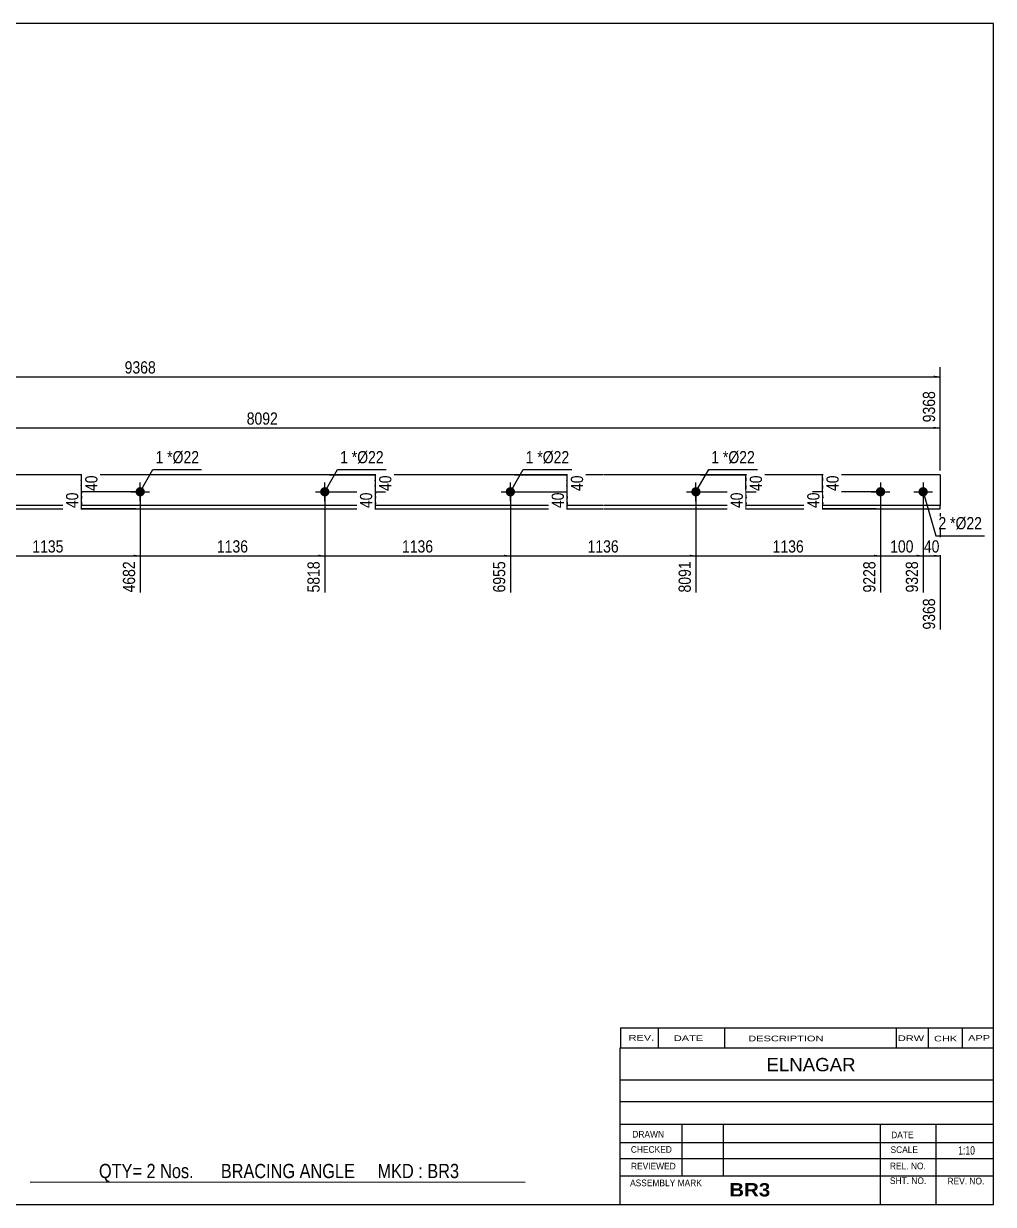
# Model space of a CAD drawing. Header units: millimetres. Extents: x 2 to 405, y 5 to 282.
# Drawn here: x 177.3 to 405, y 5 to 282 of the extents above; entities that cross this region are included whole.
import ezdxf

# ---------------------------------------------------------------- set-up
doc = ezdxf.new("R2010")
doc.units = ezdxf.units.MM
doc.styles.add('Arial', font='ARIAL.TTF', dxfattribs={"height": 0.2})
doc.styles.add('Arial Bold', font='ARIALBD.TTF', dxfattribs={"height": 0.2})
doc.styles.add('Arial Narrow', font='ARIALN.TTF', dxfattribs={"height": 0.2})

# ---------------------------------------------------------------- blocks, each defined once
blk = doc.blocks.new('Unknown-629093424-2029')
at = {"color": 5, "linetype": 'Continuous'}
for p, q in [((405, 282), (5, 282)), ((5, 282), (5, 5)), ((405, 5), (405, 282)), ((5, 5), (405, 5))]:
    blk.add_line(p, q, dxfattribs=at)
at = {"color": 174, "linetype": 'Continuous', "style": 'Arial'}
blk.add_text('Tekla structures', height=1.9102, rotation=90, dxfattribs=at).set_placement((4.5, 5.5))
blk = doc.blocks.new('Bolt-629093424-1280 - 1228')
at = {"linetype": 'Continuous'}
blk.add_hatch(color=3, dxfattribs=at).paths.add_polyline_path([(290.51, 172.17, -1), (292.71, 172.17, -1)])
at = {"color": 3, "linetype": 'Continuous'}
for p, q in [((289.41, 172.17), (293.81, 172.17)), ((291.61, 169.97), (291.61, 174.37))]:
    blk.add_line(p, q, dxfattribs=at)
blk = doc.blocks.new('Bolt-629093424-1279 - 1228')
at = {"linetype": 'Continuous'}
blk.add_hatch(color=3, dxfattribs=at).paths.add_polyline_path([(334.07, 172.17, -1), (336.27, 172.17, -1)])
at = {"color": 3, "linetype": 'Continuous'}
for p, q in [((332.97, 172.17), (337.37, 172.17)), ((335.17, 169.97), (335.17, 174.37))]:
    blk.add_line(p, q, dxfattribs=at)
blk = doc.blocks.new('Part-629093424-1275 - 1228')
at = {"color": 2, "linetype": 'Continuous'}
for p, q in [((52.42, 176.17), (16.92, 176.17)), ((16.92, 176.17), (16.92, 168.97)), ((95.98, 176.17), (52.52, 176.17)), ((139.55, 176.17), (96.08, 176.17)), ((183.11, 176.17), (139.65, 176.17)), ((226.21, 176.17), (183.21, 176.17)), ((269.78, 176.17), (226.31, 176.17)), ((313.34, 176.17), (269.88, 176.17)), ((356.9, 176.17), (313.44, 176.17)), ((392.5, 176.17), (357, 176.17)), ((392.5, 176.17), (392.5, 168.97)), ((16.92, 168.97), (16.92, 168.17)), ((52.42, 168.97), (16.92, 168.97)), ((16.92, 168.17), (52.42, 168.17)), ((95.98, 168.97), (52.52, 168.97)), ((52.52, 168.17), (95.98, 168.17)), ((139.55, 168.97), (96.08, 168.97)), ((96.08, 168.17), (139.55, 168.17)), ((183.11, 168.97), (139.65, 168.97)), ((139.65, 168.17), (183.11, 168.17)), ((226.21, 168.97), (183.21, 168.97)), ((183.21, 168.17), (226.21, 168.17)), ((269.78, 168.97), (226.31, 168.97)), ((226.31, 168.17), (269.78, 168.17)), ((313.34, 168.97), (269.88, 168.97)), ((269.88, 168.17), (313.34, 168.17)), ((356.9, 168.97), (313.44, 168.97)), ((313.44, 168.17), (356.9, 168.17)), ((392.5, 168.97), (357, 168.97)), ((357, 168.17), (392.5, 168.17)), ((392.5, 168.17), (392.5, 168.97))]:
    blk.add_line(p, q, dxfattribs=at)
blk = doc.blocks.new('Bolt-629093424-1276 - 1228')
at = {"linetype": 'Continuous'}
for points in [[(378.5, 173.27, -1), (378.5, 171.07, -1)], [(388.5, 173.27, -1), (388.5, 171.07, -1)]]:
    blk.add_hatch(color=3, dxfattribs=at).paths.add_polyline_path(points)
at = {"color": 3, "linetype": 'Continuous'}
for p, q in [((376.3, 172.17), (380.7, 172.17)), ((378.5, 174.37), (378.5, 169.97)), ((386.3, 172.17), (390.7, 172.17)), ((388.5, 174.37), (388.5, 169.97))]:
    blk.add_line(p, q, dxfattribs=at)
blk = doc.blocks.new('Bolt-629093424-1278 - 1228')
at = {"linetype": 'Continuous'}
blk.add_hatch(color=3, dxfattribs=at).paths.add_polyline_path([(204.71, 173.27, -1), (204.71, 171.07, -1)])
at = {"color": 3, "linetype": 'Continuous'}
for p, q in [((202.51, 172.17), (206.91, 172.17)), ((204.71, 169.97), (204.71, 174.37))]:
    blk.add_line(p, q, dxfattribs=at)
blk = doc.blocks.new('Bolt-629093424-1281 - 1228')
at = {"linetype": 'Continuous'}
blk.add_hatch(color=3, dxfattribs=at).paths.add_polyline_path([(246.94, 172.17, -1), (249.14, 172.17, -1)])
at = {"color": 3, "linetype": 'Continuous'}
for p, q in [((245.84, 172.17), (250.24, 172.17)), ((248.04, 169.97), (248.04, 174.37))]:
    blk.add_line(p, q, dxfattribs=at)
blk = doc.blocks.new('StraightDimension-629093424-1340 - 1228')
at = {"linetype": 'Continuous'}
for points in [[(259.67, 174.67), (259.92, 176.17), (260.17, 174.67)], [(260.17, 173.67), (259.92, 172.17), (259.67, 173.67)]]:
    blk.add_hatch(color=7, dxfattribs=at).paths.add_polyline_path(points)
at = {"color": 7, "linetype": 'Continuous'}
for p, q in [((249.04, 176.17), (262.17, 176.17)), ((259.92, 172.17), (259.92, 176.17)), ((249.04, 172.17), (262.17, 172.17))]:
    blk.add_line(p, q, dxfattribs=at)
at = {"color": 0}
blk.add_wipeout([(264.27, 176.6), (260.07, 176.6), (260.07, 171.74), (264.27, 171.74)], dxfattribs=at)
at = {"color": 3, "style": 'Arial Narrow'}
blk.add_text('40', height=2.863, rotation=90.0002, dxfattribs=at).set_placement((263.67, 172.34))
blk = doc.blocks.new('StraightDimension-629093424-1349 - 1228')
at = {"linetype": 'Continuous'}
for points in [[(304.67, 170.67), (304.92, 172.17), (305.17, 170.67)], [(305.17, 169.67), (304.92, 168.17), (304.67, 169.67)]]:
    blk.add_hatch(color=7, dxfattribs=at).paths.add_polyline_path(points)
at = {"color": 7, "linetype": 'Continuous'}
for p, q in [((292.61, 172.17), (307.32, 172.17)), ((304.92, 168.17), (304.92, 172.17)), ((292.61, 168.17), (307.32, 168.17))]:
    blk.add_line(p, q, dxfattribs=at)
at = {"color": 0}
blk.add_wipeout([(304.77, 172.6), (300.57, 172.6), (300.57, 167.74), (304.77, 167.74)], dxfattribs=at)
at = {"color": 3, "style": 'Arial Narrow'}
blk.add_text('40', height=2.863, rotation=90.0002, dxfattribs=at).set_placement((304.17, 168.34))
blk = doc.blocks.new('StraightDimension-629093424-1348 - 1228')
at = {"linetype": 'Continuous'}
for points in [[(304.67, 174.67), (304.92, 176.17), (305.17, 174.67)], [(305.17, 173.67), (304.92, 172.17), (304.67, 173.67)]]:
    blk.add_hatch(color=7, dxfattribs=at).paths.add_polyline_path(points)
at = {"color": 7, "linetype": 'Continuous'}
for p, q in [((292.61, 176.17), (307.17, 176.17)), ((304.92, 172.17), (304.92, 176.17)), ((292.61, 172.17), (307.17, 172.17))]:
    blk.add_line(p, q, dxfattribs=at)
at = {"color": 0}
blk.add_wipeout([(309.27, 176.6), (305.07, 176.6), (305.07, 171.74), (309.27, 171.74)], dxfattribs=at)
at = {"color": 3, "style": 'Arial Narrow'}
blk.add_text('40', height=2.863, rotation=90.0002, dxfattribs=at).set_placement((308.67, 172.34))
blk = doc.blocks.new('StraightDimension-629093424-1365 - 1228')
at = {"linetype": 'Continuous'}
for points in [[(364.67, 170.67), (364.92, 172.17), (365.17, 170.67)], [(365.17, 169.67), (364.92, 168.17), (364.67, 169.67)]]:
    blk.add_hatch(color=7, dxfattribs=at).paths.add_polyline_path(points)
at = {"color": 7, "linetype": 'Continuous'}
for p, q in [((377.5, 172.17), (362.67, 172.17)), ((364.92, 168.17), (364.92, 172.17)), ((377.5, 168.17), (362.67, 168.17))]:
    blk.add_line(p, q, dxfattribs=at)
at = {"color": 0}
blk.add_wipeout([(364.77, 172.6), (360.57, 172.6), (360.57, 167.74), (364.77, 167.74)], dxfattribs=at)
at = {"color": 3, "style": 'Arial Narrow'}
blk.add_text('40', height=2.863, rotation=90.0002, dxfattribs=at).set_placement((364.17, 168.34))
blk = doc.blocks.new('StraightDimension-629093424-1372 - 1228')
at = {"linetype": 'Continuous'}
blk.add_hatch(color=7, dxfattribs=at).paths.add_polyline_path([(391, 157.42), (392.5, 157.17), (391, 156.92)])
at = {"color": 7, "linetype": 'Continuous'}
for p, q in [((388.5, 171.17), (388.5, 148.55)), ((392.5, 167.17), (392.5, 139.85)), ((388.5, 157.17), (392.5, 157.17))]:
    blk.add_line(p, q, dxfattribs=at)
at = {"color": 0}
blk.add_wipeout([(392.93, 157.32), (392.93, 161.52), (388.08, 161.52), (388.08, 157.32)], dxfattribs=at)
at = {"color": 0, "linetype": 'Continuous'}
blk.add_wipeout([(391.9, 147.77), (387.7, 147.77), (387.7, 139.25), (391.9, 139.25)], dxfattribs=at)
at = {"color": 3, "style": 'Arial Narrow'}
blk.add_text('40', height=2.863, dxfattribs=at).set_placement((388.68, 157.92))
at = {"color": 3, "linetype": 'Continuous', "style": 'Arial Narrow'}
blk.add_text('9368', height=2.863, rotation=90.0002, dxfattribs=at).set_placement((391.3, 139.85))
blk = doc.blocks.new('StraightDimension-629093424-1373 - 1228')
at = {"linetype": 'Continuous'}
blk.add_hatch(color=7, dxfattribs=at).paths.add_polyline_path([(387, 157.42), (388.5, 157.17), (387, 156.92)])
at = {"color": 7, "linetype": 'Continuous'}
for p, q in [((378.5, 171.17), (378.5, 148.55)), ((388.5, 171.17), (388.5, 148.55)), ((378.5, 157.17), (388.5, 157.17))]:
    blk.add_line(p, q, dxfattribs=at)
at = {"color": 0}
blk.add_wipeout([(386.85, 157.32), (386.85, 161.52), (380.16, 161.52), (380.16, 157.32)], dxfattribs=at)
at = {"color": 3, "style": 'Arial Narrow'}
blk.add_text('100', height=2.863, dxfattribs=at).set_placement((380.76, 157.92))
at = {"color": 0, "linetype": 'Continuous'}
blk.add_wipeout([(387.9, 156.47), (383.7, 156.47), (383.7, 147.95), (387.9, 147.95)], dxfattribs=at)
at = {"color": 3, "linetype": 'Continuous', "style": 'Arial Narrow'}
blk.add_text('9328', height=2.863, rotation=90.0002, dxfattribs=at).set_placement((387.3, 148.55))
blk = doc.blocks.new('StraightDimension-629093424-1374 - 1228')
at = {"linetype": 'Continuous'}
blk.add_hatch(color=7, dxfattribs=at).paths.add_polyline_path([(377, 157.42), (378.5, 157.17), (377, 156.92)])
at = {"color": 7, "linetype": 'Continuous'}
for p, q in [((335.17, 171.17), (335.17, 148.55)), ((378.5, 171.17), (378.5, 148.55)), ((335.17, 157.17), (378.5, 157.17))]:
    blk.add_line(p, q, dxfattribs=at)
at = {"color": 0}
blk.add_wipeout([(361.09, 157.32), (361.09, 161.52), (352.58, 161.52), (352.58, 157.32)], dxfattribs=at)
at = {"color": 0, "linetype": 'Continuous'}
blk.add_wipeout([(377.9, 156.47), (373.7, 156.47), (373.7, 147.95), (377.9, 147.95)], dxfattribs=at)
at = {"color": 3, "style": 'Arial Narrow'}
blk.add_text('1136', height=2.863, dxfattribs=at).set_placement((353.18, 157.92))
at = {"color": 3, "linetype": 'Continuous', "style": 'Arial Narrow'}
blk.add_text('9228', height=2.863, rotation=90.0002, dxfattribs=at).set_placement((377.3, 148.55))
blk = doc.blocks.new('StraightDimension-629093424-1375 - 1228')
at = {"linetype": 'Continuous'}
blk.add_hatch(color=7, dxfattribs=at).paths.add_polyline_path([(333.67, 157.42), (335.17, 157.17), (333.67, 156.92)])
at = {"color": 7, "linetype": 'Continuous'}
for p, q in [((291.61, 171.17), (291.61, 148.55)), ((335.17, 171.17), (335.17, 148.55)), ((291.61, 157.17), (335.17, 157.17))]:
    blk.add_line(p, q, dxfattribs=at)
at = {"color": 0}
blk.add_wipeout([(317.65, 157.32), (317.65, 161.52), (309.13, 161.52), (309.13, 157.32)], dxfattribs=at)
at = {"color": 0, "linetype": 'Continuous'}
blk.add_wipeout([(334.57, 156.47), (330.37, 156.47), (330.37, 147.95), (334.57, 147.95)], dxfattribs=at)
at = {"color": 3, "style": 'Arial Narrow'}
blk.add_text('1136', height=2.863, dxfattribs=at).set_placement((309.73, 157.92))
at = {"color": 3, "linetype": 'Continuous', "style": 'Arial Narrow'}
blk.add_text('8091', height=2.863, rotation=90.0002, dxfattribs=at).set_placement((333.97, 148.55))
blk = doc.blocks.new('StraightDimension-629093424-1376 - 1228')
at = {"linetype": 'Continuous'}
blk.add_hatch(color=7, dxfattribs=at).paths.add_polyline_path([(290.11, 157.42), (291.61, 157.17), (290.11, 156.92)])
at = {"color": 7, "linetype": 'Continuous'}
for p, q in [((248.04, 171.17), (248.04, 148.55)), ((291.61, 171.17), (291.61, 148.55)), ((248.04, 157.17), (291.61, 157.17))]:
    blk.add_line(p, q, dxfattribs=at)
at = {"color": 0}
blk.add_wipeout([(274.08, 157.32), (274.08, 161.52), (265.57, 161.52), (265.57, 157.32)], dxfattribs=at)
at = {"color": 0, "linetype": 'Continuous'}
blk.add_wipeout([(291.01, 156.47), (286.81, 156.47), (286.81, 147.95), (291.01, 147.95)], dxfattribs=at)
at = {"color": 3, "style": 'Arial Narrow'}
blk.add_text('1136', height=2.863, dxfattribs=at).set_placement((266.17, 157.92))
at = {"color": 3, "linetype": 'Continuous', "style": 'Arial Narrow'}
blk.add_text('6955', height=2.863, rotation=90.0002, dxfattribs=at).set_placement((290.41, 148.55))
blk = doc.blocks.new('StraightDimension-629093424-1377 - 1228')
at = {"linetype": 'Continuous'}
blk.add_hatch(color=7, dxfattribs=at).paths.add_polyline_path([(246.54, 157.42), (248.04, 157.17), (246.54, 156.92)])
at = {"color": 7, "linetype": 'Continuous'}
for p, q in [((204.71, 171.17), (204.71, 148.55)), ((248.04, 171.17), (248.04, 148.55)), ((204.71, 157.17), (248.04, 157.17))]:
    blk.add_line(p, q, dxfattribs=at)
at = {"color": 0}
blk.add_wipeout([(230.63, 157.32), (230.63, 161.52), (222.12, 161.52), (222.12, 157.32)], dxfattribs=at)
at = {"color": 0, "linetype": 'Continuous'}
blk.add_wipeout([(247.44, 156.47), (243.24, 156.47), (243.24, 147.95), (247.44, 147.95)], dxfattribs=at)
at = {"color": 3, "style": 'Arial Narrow'}
blk.add_text('1136', height=2.863, dxfattribs=at).set_placement((222.72, 157.92))
at = {"color": 3, "linetype": 'Continuous', "style": 'Arial Narrow'}
blk.add_text('5818', height=2.863, rotation=90.0002, dxfattribs=at).set_placement((246.84, 148.55))
blk = doc.blocks.new('StraightDimension-629093424-1378 - 1228')
at = {"linetype": 'Continuous'}
blk.add_hatch(color=7, dxfattribs=at).paths.add_polyline_path([(203.21, 157.42), (204.71, 157.17), (203.21, 156.92)])
at = {"color": 7, "linetype": 'Continuous'}
for p, q in [((161.38, 171.17), (161.38, 148.55)), ((204.71, 171.17), (204.71, 148.55)), ((161.38, 157.17), (204.71, 157.17))]:
    blk.add_line(p, q, dxfattribs=at)
at = {"color": 0}
blk.add_wipeout([(187.3, 157.32), (187.3, 161.52), (178.79, 161.52), (178.79, 157.32)], dxfattribs=at)
at = {"color": 0, "linetype": 'Continuous'}
blk.add_wipeout([(204.11, 156.47), (199.91, 156.47), (199.91, 147.95), (204.11, 147.95)], dxfattribs=at)
at = {"color": 3, "style": 'Arial Narrow'}
blk.add_text('1135', height=2.863, dxfattribs=at).set_placement((179.39, 157.92))
at = {"color": 3, "linetype": 'Continuous', "style": 'Arial Narrow'}
blk.add_text('4682', height=2.863, rotation=90.0002, dxfattribs=at).set_placement((203.51, 148.55))
blk = doc.blocks.new('StraightDimension-629093424-1426 - 1228')
at = {"linetype": 'Continuous'}
for points in [[(18.42, 198.92), (16.92, 199.17), (18.42, 199.42)], [(391, 199.42), (392.5, 199.17), (391, 198.92)]]:
    blk.add_hatch(color=7, dxfattribs=at).paths.add_polyline_path(points)
at = {"color": 7, "linetype": 'Continuous'}
for p, q in [((16.92, 177.17), (16.92, 201.42)), ((392.5, 177.17), (392.5, 201.42)), ((16.92, 199.17), (392.5, 199.17))]:
    blk.add_line(p, q, dxfattribs=at)
at = {"color": 0}
blk.add_wipeout([(208.97, 199.32), (208.97, 203.52), (200.46, 203.52), (200.46, 199.32)], dxfattribs=at)
at = {"color": 3, "style": 'Arial Narrow'}
blk.add_text('9368', height=2.863, dxfattribs=at).set_placement((201.06, 199.92))
blk = doc.blocks.new('StraightDimension-629093424-1332 - 1228')
at = {"linetype": 'Continuous'}
for points in [[(190.67, 174.67), (190.92, 176.17), (191.17, 174.67)], [(191.17, 173.67), (190.92, 172.17), (190.67, 173.67)]]:
    blk.add_hatch(color=7, dxfattribs=at).paths.add_polyline_path(points)
at = {"color": 7, "linetype": 'Continuous'}
for p, q in [((203.71, 176.17), (188.52, 176.17)), ((190.92, 172.17), (190.92, 176.17)), ((203.71, 172.17), (188.52, 172.17))]:
    blk.add_line(p, q, dxfattribs=at)
at = {"color": 0}
blk.add_wipeout([(195.27, 176.6), (191.07, 176.6), (191.07, 171.74), (195.27, 171.74)], dxfattribs=at)
at = {"color": 3, "style": 'Arial Narrow'}
blk.add_text('40', height=2.863, rotation=90.0002, dxfattribs=at).set_placement((194.67, 172.34))
blk = doc.blocks.new('StraightDimension-629093424-1333 - 1228')
at = {"linetype": 'Continuous'}
for points in [[(190.67, 170.67), (190.92, 172.17), (191.17, 170.67)], [(191.17, 169.67), (190.92, 168.17), (190.67, 169.67)]]:
    blk.add_hatch(color=7, dxfattribs=at).paths.add_polyline_path(points)
at = {"color": 7, "linetype": 'Continuous'}
for p, q in [((203.71, 172.17), (188.67, 172.17)), ((190.92, 168.17), (190.92, 172.17)), ((203.71, 168.17), (188.67, 168.17))]:
    blk.add_line(p, q, dxfattribs=at)
at = {"color": 0}
blk.add_wipeout([(190.77, 172.6), (186.57, 172.6), (186.57, 167.74), (190.77, 167.74)], dxfattribs=at)
at = {"color": 3, "style": 'Arial Narrow'}
blk.add_text('40', height=2.863, rotation=90.0002, dxfattribs=at).set_placement((190.17, 168.34))
blk = doc.blocks.new('StraightDimension-629093424-1341 - 1228')
at = {"linetype": 'Continuous'}
for points in [[(259.67, 170.67), (259.92, 172.17), (260.17, 170.67)], [(260.17, 169.67), (259.92, 168.17), (259.67, 169.67)]]:
    blk.add_hatch(color=7, dxfattribs=at).paths.add_polyline_path(points)
at = {"color": 7, "linetype": 'Continuous'}
for p, q in [((249.04, 172.17), (262.32, 172.17)), ((259.92, 168.17), (259.92, 172.17)), ((249.04, 168.17), (262.32, 168.17))]:
    blk.add_line(p, q, dxfattribs=at)
at = {"color": 0}
blk.add_wipeout([(259.77, 172.6), (255.57, 172.6), (255.57, 167.74), (259.77, 167.74)], dxfattribs=at)
at = {"color": 3, "style": 'Arial Narrow'}
blk.add_text('40', height=2.863, rotation=90.0002, dxfattribs=at).set_placement((259.17, 168.34))
blk = doc.blocks.new('StraightDimension-629093424-1356 - 1228')
at = {"linetype": 'Continuous'}
for points in [[(346.67, 174.67), (346.92, 176.17), (347.17, 174.67)], [(347.17, 173.67), (346.92, 172.17), (346.67, 173.67)]]:
    blk.add_hatch(color=7, dxfattribs=at).paths.add_polyline_path(points)
at = {"color": 7, "linetype": 'Continuous'}
for p, q in [((336.17, 176.17), (349.17, 176.17)), ((346.92, 172.17), (346.92, 176.17)), ((336.17, 172.17), (349.17, 172.17))]:
    blk.add_line(p, q, dxfattribs=at)
at = {"color": 0}
blk.add_wipeout([(351.27, 176.6), (347.07, 176.6), (347.07, 171.74), (351.27, 171.74)], dxfattribs=at)
at = {"color": 3, "style": 'Arial Narrow'}
blk.add_text('40', height=2.863, rotation=90.0002, dxfattribs=at).set_placement((350.67, 172.34))
blk = doc.blocks.new('StraightDimension-629093424-1357 - 1228')
at = {"linetype": 'Continuous'}
for points in [[(346.67, 170.67), (346.92, 172.17), (347.17, 170.67)], [(347.17, 169.67), (346.92, 168.17), (346.67, 169.67)]]:
    blk.add_hatch(color=7, dxfattribs=at).paths.add_polyline_path(points)
at = {"color": 7, "linetype": 'Continuous'}
for p, q in [((336.17, 172.17), (349.32, 172.17)), ((346.92, 168.17), (346.92, 172.17)), ((336.17, 168.17), (349.32, 168.17))]:
    blk.add_line(p, q, dxfattribs=at)
at = {"color": 0}
blk.add_wipeout([(346.77, 172.6), (342.57, 172.6), (342.57, 167.74), (346.77, 167.74)], dxfattribs=at)
at = {"color": 3, "style": 'Arial Narrow'}
blk.add_text('40', height=2.863, rotation=90.0002, dxfattribs=at).set_placement((346.17, 168.34))
blk = doc.blocks.new('StraightDimension-629093424-1364 - 1228')
at = {"linetype": 'Continuous'}
for points in [[(364.67, 174.67), (364.92, 176.17), (365.17, 174.67)], [(365.17, 173.67), (364.92, 172.17), (364.67, 173.67)]]:
    blk.add_hatch(color=7, dxfattribs=at).paths.add_polyline_path(points)
at = {"color": 7, "linetype": 'Continuous'}
for p, q in [((377.5, 176.17), (362.52, 176.17)), ((364.92, 172.17), (364.92, 176.17)), ((377.5, 172.17), (362.52, 172.17))]:
    blk.add_line(p, q, dxfattribs=at)
at = {"color": 0}
blk.add_wipeout([(369.27, 176.6), (365.07, 176.6), (365.07, 171.74), (369.27, 171.74)], dxfattribs=at)
at = {"color": 3, "style": 'Arial Narrow'}
blk.add_text('40', height=2.863, rotation=90.0002, dxfattribs=at).set_placement((368.67, 172.34))
blk = doc.blocks.new('StraightDimension-629093424-1416 - 1228')
at = {"linetype": 'Continuous'}
blk.add_hatch(color=7, dxfattribs=at).paths.add_polyline_path([(391, 187.42), (392.5, 187.17), (391, 186.92)])
at = {"color": 7, "linetype": 'Continuous'}
for p, q in [((74.25, 173.17), (74.25, 195.78)), ((392.5, 177.17), (392.5, 195.78)), ((74.25, 187.17), (392.5, 187.17))]:
    blk.add_line(p, q, dxfattribs=at)
at = {"color": 0, "linetype": 'Continuous'}
blk.add_wipeout([(391.9, 196.38), (387.7, 196.38), (387.7, 187.87), (391.9, 187.87)], dxfattribs=at)
at = {"color": 0}
blk.add_wipeout([(237.63, 187.32), (237.63, 191.52), (229.12, 191.52), (229.12, 187.32)], dxfattribs=at)
at = {"color": 3, "linetype": 'Continuous', "style": 'Arial Narrow'}
blk.add_text('9368', height=2.863, rotation=90.0002, dxfattribs=at).set_placement((391.3, 188.47))
at = {"color": 3, "style": 'Arial Narrow'}
blk.add_text('8092', height=2.863, dxfattribs=at).set_placement((229.72, 187.92))
blk = doc.blocks.new('CBS_CALLOFF-629093424-2466')
at = {"color": 7, "linetype": 'Continuous'}
blk.add_line((178.88, 10.27), (295.11, 10.25), dxfattribs=at)
at = {"color": 3, "linetype": 'Continuous', "style": 'Arial Narrow'}
blk.add_text('QTY= 2 Nos.      BRACING ANGLE     MKD : BR3', height=3.3405, dxfattribs=at).set_placement((195.03, 11.16))
blk = doc.blocks.new('CBS_NAME_BLOG-629093424-2467')
at = {"color": 7, "linetype": 'Continuous'}
for p, q in [((317.41, 41.75), (404.93, 41.75)), ((317.41, 5.04), (317.41, 41.75)), ((317.41, 34.21), (404.93, 34.21)), ((317.48, 29.16), (405, 29.16)), ((317.41, 23.79), (404.93, 23.79)), ((331.93, 11.68), (331.93, 23.78)), ((341.62, 11.71), (341.62, 23.78)), ((378.53, 5.04), (378.53, 23.77)), ((391.58, 5.04), (391.58, 23.78)), ((317.42, 19.49), (405, 19.51)), ((317.41, 15.74), (404.93, 15.74)), ((317.41, 11.7), (404.93, 11.7)), ((317.41, 5), (405, 5))]:
    blk.add_line(p, q, dxfattribs=at)
at = {"color": 3, "linetype": 'Continuous', "style": 'Arial'}
blk.add_text('ELNAGAR', height=3.133, dxfattribs=at).set_placement((351.73, 36.22))
at = {"color": 3, "linetype": 'Continuous'}
for s, height, style, width, p in [('DRAWN', 1.566, 'Arial', 0.9, (320.24, 20.68)), ('DATE', 1.566, 'Arial', 0.9, (381, 20.52)), ('CHECKED', 1.566, 'Arial', 0.9, (319.89, 17.11)), ('SCALE', 1.566, 'Arial', 0.9, (380.85, 17.04)), ('1:10', 1.957, 'Arial Narrow', 0.9, (396.74, 16.68)), ('REVIEWED', 1.566, 'Arial', 0.9, (319.93, 13.19)), ('REL. NO.', 1.566, 'Arial', 0.9, (380.71, 13.24)), ('SHT. NO.', 1.566, 'Arial', 0.9, (380.71, 9.77)), ('REV. NO.', 1.566, 'Arial', 0.9, (394.23, 9.68)), ('ASSEMBLY MARK', 1.5663, 'Arial', 0.9, (319.71, 9.26)), ('BR3', 3.131, 'Arial Bold', 1.1, (342.99, 6.86))]:
    blk.add_text(s, height=height, dxfattribs=dict(at, style=style, width=width)).set_placement(p)
blk = doc.blocks.new('CBS_REVISION-629093424-2468')
at = {"color": 7, "linetype": 'Continuous'}
for p, q in [((317.49, 46.38), (404.99, 46.38)), ((317.49, 46.38), (317.49, 41.75)), ((326.29, 46.38), (326.29, 41.75)), ((341.88, 46.38), (341.88, 41.81)), ((382.14, 46.38), (382.14, 41.75)), ((389.68, 46.38), (389.68, 41.75)), ((397.63, 46.38), (397.63, 41.75)), ((317.49, 41.75), (404.99, 41.75))]:
    blk.add_line(p, q, dxfattribs=at)
at = {"color": 7, "style": 'Arial Narrow', "width": 1.7}
for s, height, p in [('REV.', 1.326, (319.35, 43.43)), ('DATE', 1.326, (329.98, 43.31)), ('DESCRIPTION', 1.3257, (347.46, 43.26)), ('DRW', 1.326, (382.57, 43.32)), ('CHK', 1.326, (391.06, 43.23)), ('APP', 1.326, (399.06, 43.38))]:
    blk.add_text(s, height=height, dxfattribs=at).set_placement(p)
blk = doc.blocks.new('Mark-629093424-1435 - 1228')
at = {"color": 7, "linetype": 'Continuous'}
blk.add_line((391.5, 161.87), (402.92, 161.87), dxfattribs=at)
at = {"color": 0}
blk.add_wipeout([(393.93, 163.37), (393.93, 166.37), (392.1, 166.37), (392.1, 163.37)], dxfattribs=at)
blk.add_wipeout([(393.93, 163.37), (393.93, 166.37), (392.1, 166.37), (392.1, 163.37)], dxfattribs=at)
at = {"color": 7, "linetype": 'Continuous'}
blk.add_line((388.5, 172.17), (391.5, 161.87), dxfattribs=at)
at = {"color": 0}
blk.add_wipeout([(396.11, 163.37), (396.11, 166.37), (394.83, 166.37), (394.83, 163.37)], dxfattribs=at)
blk.add_wipeout([(396.11, 163.37), (396.11, 166.37), (394.83, 166.37), (394.83, 163.37)], dxfattribs=at)
at = {"color": 3, "style": 'Arial Narrow'}
blk.add_text('2', height=2.86, dxfattribs=at).set_placement((392.1, 163.37))
at = {"color": 0}
blk.add_wipeout([(402.32, 163.37), (402.32, 166.37), (396.11, 166.37), (396.11, 163.37)], dxfattribs=at)
blk.add_wipeout([(402.32, 163.37), (402.32, 166.37), (396.11, 166.37), (396.11, 163.37)], dxfattribs=at)
at = {"color": 3, "style": 'Arial Narrow'}
for s, height, p in [('*', 2.86, (394.83, 163.37)), ('Ø22', 2.863, (396.11, 163.37))]:
    blk.add_text(s, height=height, dxfattribs=at).set_placement(p)
blk = doc.blocks.new('Mark-629093424-1437 - 1228')
at = {"color": 7, "linetype": 'Continuous'}
for p, q in [((204.71, 172.17), (207.71, 177.36)), ((207.71, 177.36), (219.13, 177.36))]:
    blk.add_line(p, q, dxfattribs=at)
at = {"color": 0}
blk.add_wipeout([(210.14, 178.86), (210.14, 181.86), (208.31, 181.86), (208.31, 178.86)], dxfattribs=at)
blk.add_wipeout([(210.14, 178.86), (210.14, 181.86), (208.31, 181.86), (208.31, 178.86)], dxfattribs=at)
blk.add_wipeout([(212.32, 178.86), (212.32, 181.86), (211.04, 181.86), (211.04, 178.86)], dxfattribs=at)
blk.add_wipeout([(212.32, 178.86), (212.32, 181.86), (211.04, 181.86), (211.04, 178.86)], dxfattribs=at)
at = {"color": 3, "style": 'Arial Narrow'}
blk.add_text('1', height=2.86, dxfattribs=at).set_placement((208.31, 178.86))
at = {"color": 0}
blk.add_wipeout([(218.53, 178.86), (218.53, 181.86), (212.32, 181.86), (212.32, 178.86)], dxfattribs=at)
blk.add_wipeout([(218.53, 178.86), (218.53, 181.86), (212.32, 181.86), (212.32, 178.86)], dxfattribs=at)
at = {"color": 3, "style": 'Arial Narrow'}
for s, height, p in [('*', 2.86, (211.04, 178.86)), ('Ø22', 2.863, (212.32, 178.86))]:
    blk.add_text(s, height=height, dxfattribs=at).set_placement(p)
blk = doc.blocks.new('Mark-629093424-1438 - 1228')
at = {"color": 7, "linetype": 'Continuous'}
for p, q in [((335.17, 172.17), (338.17, 177.36)), ((338.17, 177.36), (349.59, 177.36))]:
    blk.add_line(p, q, dxfattribs=at)
at = {"color": 0}
blk.add_wipeout([(340.6, 178.86), (340.6, 181.86), (338.77, 181.86), (338.77, 178.86)], dxfattribs=at)
blk.add_wipeout([(340.6, 178.86), (340.6, 181.86), (338.77, 181.86), (338.77, 178.86)], dxfattribs=at)
blk.add_wipeout([(342.78, 178.86), (342.78, 181.86), (341.5, 181.86), (341.5, 178.86)], dxfattribs=at)
blk.add_wipeout([(342.78, 178.86), (342.78, 181.86), (341.5, 181.86), (341.5, 178.86)], dxfattribs=at)
at = {"color": 3, "style": 'Arial Narrow'}
blk.add_text('1', height=2.86, dxfattribs=at).set_placement((338.77, 178.86))
at = {"color": 0}
blk.add_wipeout([(348.99, 178.86), (348.99, 181.86), (342.78, 181.86), (342.78, 178.86)], dxfattribs=at)
blk.add_wipeout([(348.99, 178.86), (348.99, 181.86), (342.78, 181.86), (342.78, 178.86)], dxfattribs=at)
at = {"color": 3, "style": 'Arial Narrow'}
for s, height, p in [('*', 2.86, (341.5, 178.86)), ('Ø22', 2.863, (342.78, 178.86))]:
    blk.add_text(s, height=height, dxfattribs=at).set_placement(p)
blk = doc.blocks.new('Mark-629093424-1439 - 1228')
at = {"color": 7, "linetype": 'Continuous'}
for p, q in [((291.61, 172.17), (294.61, 177.36)), ((294.61, 177.36), (306.03, 177.36))]:
    blk.add_line(p, q, dxfattribs=at)
at = {"color": 0}
blk.add_wipeout([(297.04, 178.86), (297.04, 181.86), (295.21, 181.86), (295.21, 178.86)], dxfattribs=at)
blk.add_wipeout([(297.04, 178.86), (297.04, 181.86), (295.21, 181.86), (295.21, 178.86)], dxfattribs=at)
blk.add_wipeout([(299.21, 178.86), (299.21, 181.86), (297.94, 181.86), (297.94, 178.86)], dxfattribs=at)
blk.add_wipeout([(299.21, 178.86), (299.21, 181.86), (297.94, 181.86), (297.94, 178.86)], dxfattribs=at)
at = {"color": 3, "style": 'Arial Narrow'}
blk.add_text('1', height=2.86, dxfattribs=at).set_placement((295.21, 178.86))
at = {"color": 0}
blk.add_wipeout([(305.43, 178.86), (305.43, 181.86), (299.21, 181.86), (299.21, 178.86)], dxfattribs=at)
blk.add_wipeout([(305.43, 178.86), (305.43, 181.86), (299.21, 181.86), (299.21, 178.86)], dxfattribs=at)
at = {"color": 3, "style": 'Arial Narrow'}
for s, height, p in [('*', 2.86, (297.94, 178.86)), ('Ø22', 2.863, (299.21, 178.86))]:
    blk.add_text(s, height=height, dxfattribs=at).set_placement(p)
blk = doc.blocks.new('Mark-629093424-1440 - 1228')
at = {"color": 7, "linetype": 'Continuous'}
for p, q in [((248.04, 172.17), (251.04, 177.36)), ((251.04, 177.36), (262.46, 177.36))]:
    blk.add_line(p, q, dxfattribs=at)
at = {"color": 0}
blk.add_wipeout([(253.47, 178.86), (253.47, 181.86), (251.64, 181.86), (251.64, 178.86)], dxfattribs=at)
blk.add_wipeout([(253.47, 178.86), (253.47, 181.86), (251.64, 181.86), (251.64, 178.86)], dxfattribs=at)
blk.add_wipeout([(255.65, 178.86), (255.65, 181.86), (254.37, 181.86), (254.37, 178.86)], dxfattribs=at)
blk.add_wipeout([(255.65, 178.86), (255.65, 181.86), (254.37, 181.86), (254.37, 178.86)], dxfattribs=at)
at = {"color": 3, "style": 'Arial Narrow'}
blk.add_text('1', height=2.86, dxfattribs=at).set_placement((251.64, 178.86))
at = {"color": 0}
blk.add_wipeout([(261.86, 178.86), (261.86, 181.86), (255.65, 181.86), (255.65, 178.86)], dxfattribs=at)
blk.add_wipeout([(261.86, 178.86), (261.86, 181.86), (255.65, 181.86), (255.65, 178.86)], dxfattribs=at)
at = {"color": 3, "style": 'Arial Narrow'}
for s, height, p in [('*', 2.86, (254.37, 178.86)), ('Ø22', 2.863, (255.65, 178.86))]:
    blk.add_text(s, height=height, dxfattribs=at).set_placement(p)

msp = doc.modelspace()

# ---------------------------------------------------------------- block references
for name in ['Unknown-629093424-2029', 'Part-629093424-1275 - 1228', 'Bolt-629093424-1278 - 1228', 'Bolt-629093424-1281 - 1228', 'Bolt-629093424-1280 - 1228', 'Bolt-629093424-1279 - 1228', 'Bolt-629093424-1276 - 1228', 'CBS_REVISION-629093424-2468', 'CBS_NAME_BLOG-629093424-2467', 'CBS_CALLOFF-629093424-2466']:
    msp.add_blockref(name, (0, 0))

# ---------------------------------------------------------------- next in the draw order: block references
for name in ['StraightDimension-629093424-1340 - 1228', 'StraightDimension-629093424-1349 - 1228', 'StraightDimension-629093424-1365 - 1228', 'StraightDimension-629093424-1372 - 1228']:
    msp.add_blockref(name, (0, 0))

# ---------------------------------------------------------------- next in the draw order: block references
for name in ['StraightDimension-629093424-1348 - 1228', 'StraightDimension-629093424-1373 - 1228']:
    msp.add_blockref(name, (0, 0))

# ---------------------------------------------------------------- next in the draw order: block references
for name in ['StraightDimension-629093424-1426 - 1228', 'StraightDimension-629093424-1374 - 1228']:
    msp.add_blockref(name, (0, 0))

# ---------------------------------------------------------------- next in the draw order: block references
for name in ['StraightDimension-629093424-1364 - 1228', 'StraightDimension-629093424-1375 - 1228']:
    msp.add_blockref(name, (0, 0))

# ---------------------------------------------------------------- next in the draw order: block references
for name in ['StraightDimension-629093424-1356 - 1228', 'StraightDimension-629093424-1376 - 1228']:
    msp.add_blockref(name, (0, 0))

# ---------------------------------------------------------------- next in the draw order: block references
for name in ['StraightDimension-629093424-1357 - 1228', 'StraightDimension-629093424-1377 - 1228']:
    msp.add_blockref(name, (0, 0))

# ---------------------------------------------------------------- next in the draw order: block references
for name in ['StraightDimension-629093424-1341 - 1228', 'StraightDimension-629093424-1378 - 1228']:
    msp.add_blockref(name, (0, 0))

# ---------------------------------------------------------------- next in the draw order: block references
msp.add_blockref('StraightDimension-629093424-1332 - 1228', (0, 0))

# ---------------------------------------------------------------- next in the draw order: block references
msp.add_blockref('StraightDimension-629093424-1333 - 1228', (0, 0))

# ---------------------------------------------------------------- next in the draw order: block references
msp.add_blockref('StraightDimension-629093424-1416 - 1228', (0, 0))

# ---------------------------------------------------------------- next in the draw order: block references
for name in ['Mark-629093424-1437 - 1228', 'Mark-629093424-1440 - 1228', 'Mark-629093424-1439 - 1228', 'Mark-629093424-1438 - 1228', 'Mark-629093424-1435 - 1228']:
    msp.add_blockref(name, (0, 0))

doc.saveas('drawing.dxf')
